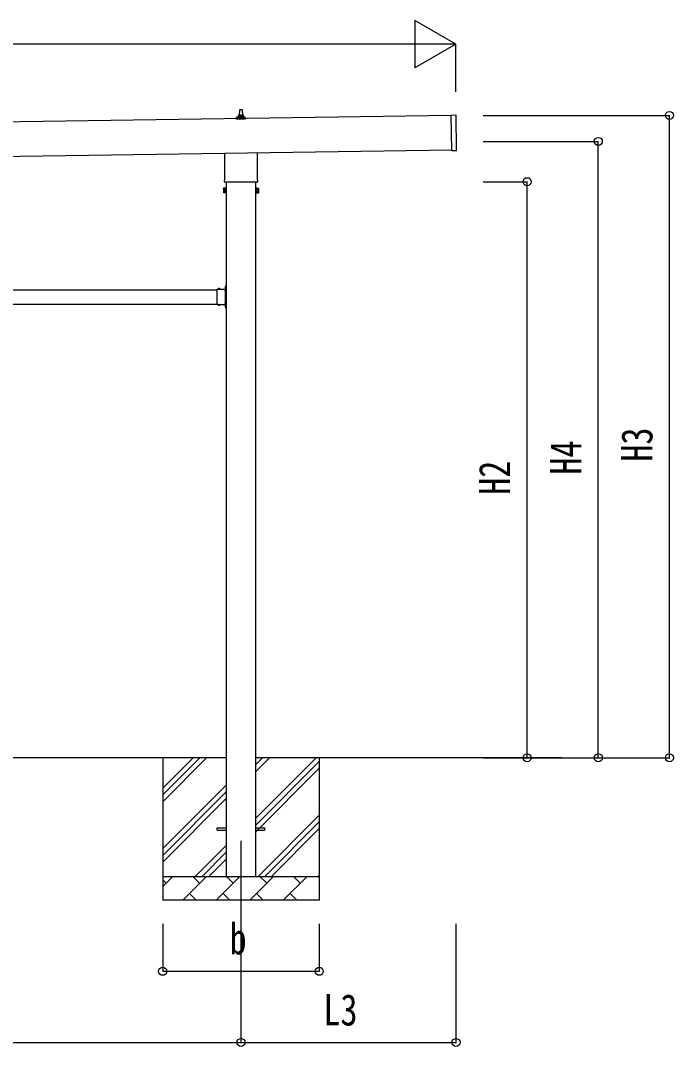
# Model space of a CAD drawing. Units: millimetres, scale not verified. Extents: x -16820 to 16820, y -11880 to 11880.
# Drawn here: x 1732 to 4484, y -6240 to -1915 of the extents above; entities that cross this region are included whole.
import ezdxf
from ezdxf.enums import TextEntityAlignment as Align

# ---------------------------------------------------------------- set-up
doc = ezdxf.new("R2010")
doc.units = ezdxf.units.MM
doc.header["$LTSCALE"] = 50
for name, color, linetype in [('0-4_YKK_12', 2, 'Continuous'), ('0-5_YKK_13', 4, 'Continuous'), ('0-6_YKK_A1', 4, 'Continuous'), ('0-7_YKK_D', 6, 'Continuous')]:
    doc.layers.add(name, color=color, linetype=linetype)
doc.styles.add('ＭＳ ゴシック', font='')
doc.styles.get('ＭＳ ゴシック').set_extended_font_data('MS Gothic')

msp = doc.modelspace()

# ---------------------------------------------------------------- linework, layer by layer
at = {"layer": '0-4_YKK_12'}
msp.add_line((2661.08, -5373), (2661.08, -5873), dxfattribs=at)
at = {"layer": '0-5_YKK_13'}
for p, q in [((2655.08, -2315.17), (2655.81, -2291.64)), ((2656.81, -2290.67), (2665.35, -2290.67)), ((2666.35, -2291.64), (2667.08, -2315.17)), ((2642.83, -2330.67), (2642.83, -2322.95)), ((2679.33, -2330.67), (2642.83, -2330.67)), ((2643.21, -2322.17), (2678.95, -2322.17)), ((2643.59, -2321.98), (2650.31, -2320.35)), ((2650.7, -2320.17), (2671.46, -2320.17)), ((2651.08, -2319.38), (2651.08, -2315.17)), ((2652.08, -2315.17), (2670.08, -2315.17)), ((2671.08, -2319.38), (2671.08, -2315.17)), ((2678.56, -2321.98), (2671.84, -2320.35)), ((2679.33, -2330.67), (2679.33, -2322.95)), ((3547.91, -2313.38), (3566.91, -2313.11)), ((3550.06, -2463.36), (3547.91, -2313.38)), ((3570.04, -2462.08), (3567.92, -2314.09)), ((3550.06, -2463.36), (3569.05, -2463.09)), ((2592.78, -2584.66), (2592.78, -2474.01)), ((2729.38, -2472.05), (2729.38, -2584.66)), ((2591.08, -2593.43), (2591.08, -2587.93)), ((2731.08, -2587.93), (2731.08, -2593.43)), ((2587.08, -2622.93), (2587.84, -2621.61)), ((2587.08, -2622.93), (2587.08, -2639.93)), ((2594.08, -2626.52), (2587.84, -2626.52)), ((2594.08, -2636.34), (2587.84, -2636.34)), ((2729.02, -2596.93), (2593.14, -2596.93)), ((2728.08, -2626.52), (2734.32, -2626.52)), ((2728.08, -2636.34), (2734.32, -2636.34)), ((2735.08, -2622.93), (2734.32, -2621.61)), ((2735.08, -2622.93), (2735.08, -2639.93)), ((2587.08, -2639.93), (2587.84, -2641.24)), ((2594.08, -2641.24), (2587.84, -2641.24)), ((2596.58, -2640.63), (2594.08, -2640.63)), ((2725.58, -2640.63), (2728.08, -2640.63)), ((2728.08, -2641.24), (2734.32, -2641.24)), ((2735.08, -2639.93), (2734.32, -2641.24)), ((2560.58, -3058.29), (2560.58, -3047.9)), ((2560.58, -3047.9), (2596.98, -3047.9)), ((2560.58, -3100.29), (2560.58, -3059.71)), ((2563.84, -3047.04), (2563.84, -3047.2)), ((2564.54, -3047.9), (2572.61, -3047.9)), ((2567.45, -3047.9), (2566.13, -3045.24)), ((2569.7, -3047.9), (2571.03, -3045.24)), ((2573.31, -3047.04), (2573.31, -3047.2)), ((2592.88, -3040), (2598.58, -3040)), ((2596.58, -3049.5), (2593.58, -3049.5)), ((2596.98, -3038.87), (2594.32, -3037.55)), ((2596.98, -3041.13), (2594.32, -3042.45)), ((2596.12, -3035.27), (2596.28, -3035.27)), ((2596.12, -3044.74), (2596.28, -3044.74)), ((2596.58, -3058.29), (2596.58, -3051.5)), ((2596.58, -3100.29), (2596.58, -3059.71)), ((2596.98, -3032.5), (2598.58, -3032.5)), ((2596.98, -3049.46), (2596.98, -3032.5)), ((2596.98, -3035.97), (2596.98, -3044.04)), ((2598.58, -3037), (2596.98, -3037)), ((2596.98, -3038), (2598.58, -3038)), ((2596.98, -3042), (2598.58, -3042)), ((2598.58, -3043), (2596.98, -3043)), ((2560.58, -3112.1), (2560.58, -3101.71)), ((2560.58, -3112.1), (2596.98, -3112.1)), ((2563.84, -3112.96), (2563.84, -3112.8)), ((2564.54, -3112.1), (2572.61, -3112.1)), ((2567.45, -3112.1), (2566.13, -3114.76)), ((2569.7, -3112.1), (2571.03, -3114.76)), ((2573.31, -3112.96), (2573.31, -3112.8)), ((2593.58, -3110.5), (2596.58, -3110.5)), ((2596.58, -3108.5), (2596.58, -3101.71)), ((2596.98, -3127.5), (2596.98, -3110.54)), ((2596.98, -3118.87), (2594.32, -3117.55)), ((2596.98, -3121.13), (2594.32, -3122.45)), ((2596.12, -3115.27), (2596.28, -3115.27)), ((2596.12, -3124.74), (2596.28, -3124.74)), ((2596.98, -3115.97), (2596.98, -3124.04)), ((2596.98, -3118), (2598.58, -3118)), ((2596.98, -3122), (2598.58, -3122)), ((2596.98, -3127.5), (2598.58, -3127.5)), ((2561.08, -5318.5), (2598.58, -5318.5)), ((2561.08, -5327.5), (2561.08, -5318.5)), ((2723.58, -5318.5), (2761.08, -5318.5)), ((2761.08, -5327.5), (2761.08, -5318.5)), ((2561.08, -5327.5), (2598.58, -5327.5)), ((2723.58, -5327.5), (2761.08, -5327.5))]:
    msp.add_line(p, q, dxfattribs=at)
for points in [[(2594.08, -2641.24), (2594.08, -2621.61), (2587.84, -2621.61)], [(2594.08, -2640.63), (2594.08, -2622.23), (2596.58, -2622.23)], [(2728.08, -2640.63), (2728.08, -2622.23), (2725.58, -2622.23)], [(2728.08, -2641.24), (2728.08, -2621.61), (2734.32, -2621.61)], [(2596.58, -3051.5), (2593.58, -3051.5), (2593.58, -3047.9)], [(2598.58, -3047.5), (2598.58, -3041.5), (2598.58, -3038.5), (2598.58, -3032.5)], [(2596.58, -3108.5), (2593.58, -3108.5), (2593.58, -3112.1)], [(2598.58, -3127.5), (2598.58, -3121.5), (2598.58, -3118.5), (2598.58, -3112.5)]]:
    msp.add_lwpolyline(points, dxfattribs=at)
for points in [[(2596.58, -2641.93), (2596.58, -2620.93), (2598.58, -2620.93), (2598.58, -2641.93)], [(2725.58, -2641.93), (2725.58, -2620.93), (2723.58, -2620.93), (2723.58, -2641.93)]]:
    msp.add_lwpolyline(points, close=True, dxfattribs=at)
for centre, radius, start, end in [((2656.81, -2291.67), 1, 90, 178.60509), ((2665.35, -2291.67), 1, 1.39491, 90), ((2643.83, -2322.95), 1, 103.62699, 180), ((2650.08, -2319.38), 1, 283.62699, 0), ((2655.16, -2315.8), 4.13, 90, 171.17633), ((2652.08, -2316.17), 1, 90, 180), ((2664.41, -2315.17), 4.83, 133.60282, 180), ((2657.75, -2315.17), 4.83, 0, 46.39718), ((2666.99, -2315.8), 4.13, 8.82367, 90), ((2670.08, -2316.17), 1, 0, 90), ((2672.08, -2319.38), 1, 180, 256.37301), ((2678.33, -2322.95), 1, 0, 76.37301), ((3566.92, -2314.11), 1, 0.81845, 90.81845), ((3569.04, -2462.09), 1, 270.81845, 0.81845), ((2595.08, -2587.93), 4, 125.09963, 180), ((2595.08, -2593.43), 4, 180, 194.47751), ((2595.08, -2593.43), 4, 194.47751, 241.04498), ((2727.08, -2593.43), 4, 298.95502, 345.52249), ((2727.08, -2587.93), 4, 0, 54.90037), ((2727.08, -2593.43), 4, 345.52249, 0), ((2591.42, -2624.07), 4.34, 145.61575, 214.38425), ((2603.32, -2631.43), 16.24, 162.41205, 197.58795), ((2591.42, -2638.79), 4.34, 145.61575, 214.38425), ((2730.73, -2624.07), 4.34, 325.61575, 34.38425), ((2718.84, -2631.43), 16.24, 342.41205, 17.58795), ((2730.73, -2638.79), 4.34, 325.61575, 34.38425), ((2559.88, -3059), 1, 314.427, 45.573), ((2564.54, -3047.2), 0.7, 180, 270), ((2564.71, -3047.04), 0.862, 129.12355, 180), ((2568.58, -3051.8), 7, 90, 129.12355), ((2568.58, -3051.8), 7, 50.87645, 90), ((2572.61, -3047.2), 0.7, 270, 0), ((2572.45, -3047.04), 0.862, 0, 50.87645), ((2600.88, -3040), 7, 140.87645, 180), ((2600.88, -3040), 7, 180, 219.12355), ((2596.12, -3036.13), 0.862, 90, 140.87645), ((2596.12, -3043.87), 0.862, 219.12355, 270), ((2596.28, -3035.97), 0.7, 0, 90), ((2596.28, -3044.04), 0.7, 270, 0), ((2597.28, -3059), 1, 134.427, 225.573), ((2596.58, -3047.5), 2, 270, 0), ((2559.88, -3101), 1, 314.427, 45.573), ((2564.54, -3112.8), 0.7, 90, 180), ((2564.71, -3112.96), 0.862, 180, 230.87645), ((2568.58, -3108.2), 7, 230.87645, 270), ((2568.58, -3108.2), 7, 270, 309.12355), ((2572.61, -3112.8), 0.7, 0, 90), ((2572.45, -3112.96), 0.862, 309.12355, 0), ((2597.28, -3101), 1, 134.427, 225.573), ((2596.58, -3112.5), 2, 0, 90), ((2600.88, -3120), 7, 140.87645, 180), ((2600.88, -3120), 7, 180, 219.12355), ((2596.12, -3116.13), 0.862, 90, 140.87645), ((2596.12, -3123.87), 0.862, 219.12355, 270), ((2596.28, -3115.97), 0.7, 0, 90), ((2596.28, -3124.04), 0.7, 270, 0)]:
    msp.add_arc(centre, radius, start, end, dxfattribs=at)
at = {"layer": '0-6_YKK_A1'}
for p, q in [((3547.94, -2315.38), (-1828.98, -2392.16)), ((-1826.91, -2537.14), (3550.01, -2460.33)), ((2598.58, -2596.93), (2598.58, -5523)), ((2723.58, -5523), (2723.58, -2596.93)), ((-238.42, -3050), (2560.58, -3050)), ((-238.42, -3110), (2560.58, -3110)), ((2593.58, -3110), (2598.08, -3110)), ((2598.58, -5023), (-276.42, -5023)), ((2331.08, -5023), (2331.08, -5623)), ((2331.08, -5208.05), (2516.13, -5023)), ((2331.08, -5179.77), (2487.85, -5023)), ((2331.08, -5151.48), (2459.56, -5023)), ((4011.96, -5023), (2723.58, -5023)), ((2723.58, -5278.1), (2978.68, -5023)), ((2723.58, -5080.11), (2780.69, -5023)), ((2723.58, -5051.82), (2752.4, -5023)), ((2723.58, -5306.38), (2991.08, -5038.88)), ((2991.08, -5023), (2991.08, -5623)), ((2723.58, -5334.67), (2991.08, -5067.17)), ((2331.08, -5406.04), (2598.58, -5138.54)), ((2331.08, -5434.32), (2598.58, -5166.82)), ((2331.08, -5462.61), (2598.58, -5195.11)), ((2733.24, -5523), (2991.08, -5265.16)), ((2761.52, -5523), (2991.08, -5293.44)), ((2789.81, -5523), (2991.08, -5321.73)), ((2468.68, -5523), (2598.58, -5393.1)), ((2496.96, -5523), (2598.58, -5421.38)), ((2525.25, -5523), (2598.58, -5449.67)), ((2331.08, -5523), (2991.08, -5523)), ((2331.08, -5565.89), (2373.97, -5523)), ((2415.39, -5623), (2515.39, -5523)), ((2486.84, -5551.55), (2458.29, -5523)), ((2556.82, -5623), (2656.82, -5523)), ((2628.26, -5551.55), (2599.71, -5523)), ((2698.24, -5623), (2798.24, -5523)), ((2769.68, -5551.55), (2741.13, -5523)), ((2839.66, -5623), (2939.66, -5523)), ((2911.1, -5551.55), (2882.55, -5523)), ((2987.79, -5523), (2991.08, -5519.72)), ((2345.42, -5551.55), (2331.08, -5537.21)), ((2443.95, -5594.45), (2472.5, -5623)), ((2585.37, -5594.45), (2613.92, -5623)), ((2726.79, -5594.45), (2755.34, -5623)), ((2868.21, -5594.45), (2896.76, -5623)), ((2991.08, -5623), (2331.08, -5623))]:
    msp.add_line(p, q, dxfattribs=at)
msp.add_lwpolyline([(2593.58, -3050), (2598.08, -3050), (2598.08, -3110)], dxfattribs=at)
at = {"layer": '0-7_YKK_D'}
for p, q in [((3567.5, -2014.89), (3394.3, -1914.89)), ((3394.3, -1914.89), (3394.3, -2114.89)), ((3367.5, -2014.89), (-7053.51, -2014.89)), ((3567.5, -2014.89), (3221.09, -2014.89)), ((3567.5, -2014.89), (3394.3, -2114.89)), ((3567.5, -2214.89), (3567.5, -2013.89)), ((3681.48, -2314.89), (4468.5, -2314.89)), ((4467.5, -5023), (4467.5, -2314.89)), ((3682.48, -2424.43), (4168.5, -2424.43)), ((4167.5, -5023), (4167.5, -2424.43)), ((3681.48, -2594.43), (3868.5, -2594.43)), ((3867.5, -5023), (3867.5, -2594.43)), ((3681.48, -5023), (3868.5, -5023)), ((3681.48, -5023), (4468.5, -5023)), ((3682.48, -5023), (4168.5, -5023)), ((2331.08, -5723), (2331.08, -5924)), ((2661.08, -5723), (2661.08, -6224)), ((2661.08, -5723), (2661.08, -6224)), ((2991.08, -5723), (2991.08, -5924)), ((3567.5, -5723), (3567.5, -6224)), ((2331.08, -5923), (2991.08, -5923)), ((-338.92, -6223), (2661.08, -6223)), ((2661.08, -6223), (3567.5, -6223))]:
    msp.add_line(p, q, dxfattribs=at)
for centre in [(4467.5, -2314.89), (4167.5, -2424.43), (3867.5, -2594.43), (3867.5, -5023), (4167.5, -5023), (4467.5, -5023), (2331.08, -5923), (2991.08, -5923), (2661.08, -6223), (2661.08, -6223), (3567.5, -6223)]:
    msp.add_circle(centre, 17, dxfattribs=at)

# ---------------------------------------------------------------- texts
at = {"layer": '0-7_YKK_D', "style": 'ＭＳ ゴシック', "width": 0.8}
for s, p in [('H3', (4435.5, -3774.55)), ('H4', (4135.5, -3829.31)), ('H2', (3835.5, -3914.31))]:
    msp.add_text(s, height=132, rotation=90, dxfattribs=at).set_placement(p, align=Align.BOTTOM_LEFT)
for s, p in [('b', (2613.08, -5891)), ('L3', (3008.69, -6191))]:
    msp.add_text(s, height=132, dxfattribs=at).set_placement(p, align=Align.BOTTOM_LEFT)

doc.saveas('drawing.dxf')
